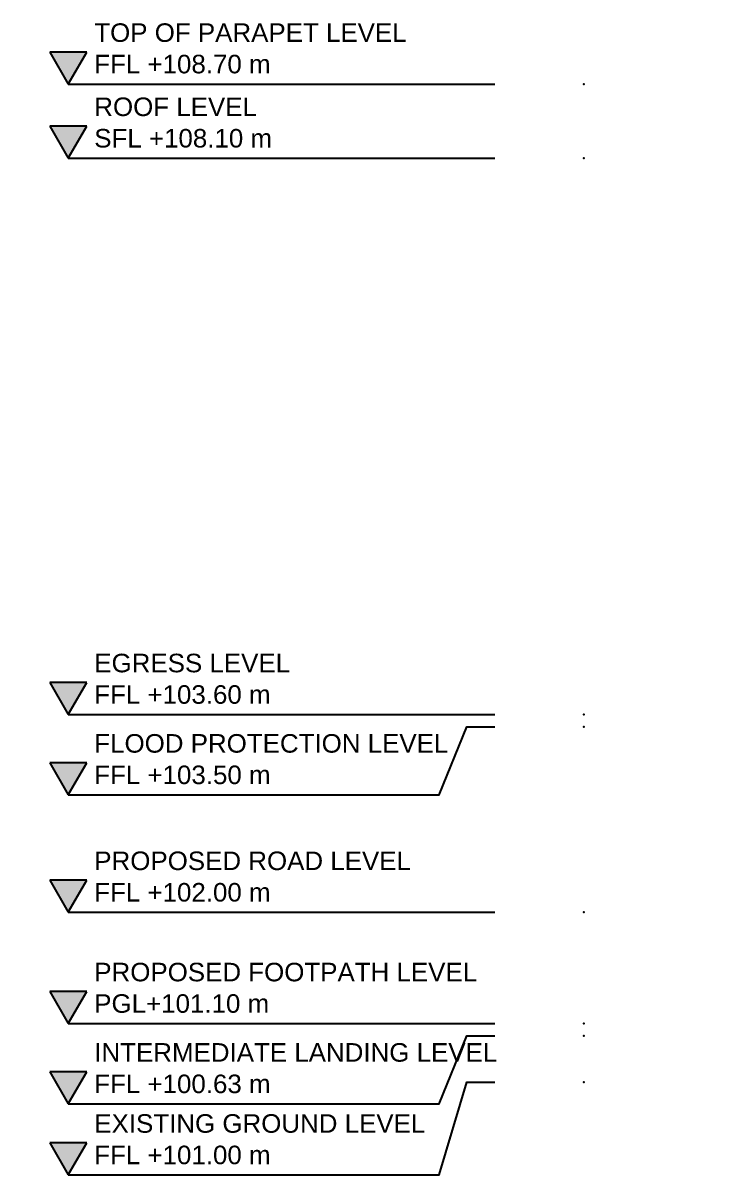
# Model space of a CAD drawing. Header units: millimetres. Extents: x -25371 to 2282244, y -90657 to 147824.
# Drawn here: x 1982683 to 1988280, y -4698 to 4621 of the extents above; entities that cross this region are included whole.
import ezdxf
from ezdxf.xclip import XClip

# ---------------------------------------------------------------- set-up
doc = ezdxf.new("R2010")
doc.units = ezdxf.units.MM
doc.header["$XCLIPFRAME"] = 0
for name, color, linetype in [('000 - 0_SYM_DWG_GRIDLINE_MAIN_COLOR_251', 7, 'Continuous'), ('000 - 0_SYM_DWG_LEVEL_MAIN_COLOR_2', 7, 'Continuous'), ('000 - 0_SYM_DWG_LEVEL_TEXT', 7, 'Continuous'), ('000 - EXISTING_PRECAST_HATCH_', 7, 'Continuous')]:
    doc.layers.add(name, color=color, linetype=linetype)
for name, color, linetype, lineweight in [('A-DETL', 7, 'Continuous', 70), ('A-DETL-GENF', 7, 'Continuous', 35), ('A-DETL-THIN', 7, 'Continuous', 25), ('A-FLOR-FNSH', 7, 'Continuous', 70), ('A-FLOR-PATT', 7, 'Continuous', 70), ('A-WALL-PATT', 7, 'Continuous', 50), ('WALL-E', 7, 'Continuous', 50)]:
    doc.layers.add(name, color=color, linetype=linetype, lineweight=lineweight)
doc.styles.add('Arial_1', font='arial.ttf', dxfattribs={"height": 400})

# ---------------------------------------------------------------- blocks, each defined once
blk = doc.blocks.new('C-1-VS01-AR-2563-01 -C_20260615-163154_ELEVATION_5_EX')
at = {"layer": '000 - EXISTING_PRECAST_HATCH_'}
h = blk.add_hatch(dxfattribs=at)
h.set_pattern_fill('ANSI31')
h.set_pattern_definition([(45, (0, 0), (-89.80256, 89.80256), [])])
h.paths.add_polyline_path([(-18756.5, 105750), (-18756.5, 103600), (-14656.4, 103600), (-14656.4, 108700), (-25156.3, 108700), (-25156.3, 103600), (-20056.5, 103600), (-20056.5, 105750)])
h = blk.add_hatch(dxfattribs=at)
h.set_pattern_fill('AR-CONC', scale=0.05)
h.set_pattern_definition([(50, (0, 0), (364.3693, -31.8782), [38.1, -419.1]), (355, (0, 0), (-70.4868, 382.1137), [30.48, -335.2812]), (100.45144, (30.36, -2.66), (293.8825, 350.2355), [32.38, -356.1805]), (46.1842, (4e-15, 101.6), (542.158, -84.0847), [57.15, -628.65]), (96.63556, (45.2, 94.6), (474.8083, 494.8522), [48.57, -534.2712]), (351.18415, (4e-15, 101.6), (474.8083, 494.8522), [45.72, -502.9195]), (21, (50.8, 76.2), (303.2288, -204.5304), [38.1, -419.1]), (326, (50.8, 76.2), (123.604, 368.3759), [30.48, -335.28]), (71.45144, (76.07, 59.16), (426.8328, 163.8455), [32.38, -356.1799]), (37.5, (0, 0), (6.1772, 169.11008), [0, -331.216, 0, -340.36, 0, -336.55]), (7.5, (0, 0), (133.63933, 200.36115), [0, -194.056, 0, -323.596, 0, -128.27]), (327.5, (-113.28, 4e-15), (271.18119, -11.45749), [0, -127, 0, -396.24, 0, -525.78]), (317.5, (-164.08, 6e-15), (296.25836, 50.853), [0, -165.1, 0, -263.144, 0, -373.38])])
h.paths.add_polyline_path([(-18756.5, 105750), (-18756.5, 103600), (-14656.4, 103600), (-14656.4, 108700), (-25156.3, 108700), (-25156.3, 103600), (-20056.5, 103600), (-20056.5, 105750)])
at = {"layer": 'A-DETL-GENF', "lineweight": 9}
h = blk.add_hatch(dxfattribs=at)
h.set_pattern_fill('FP_19', style=0, pattern_type=2)
h.set_pattern_definition([(45, (-88633.94, 0), (0, 449.0128), [317.5, -317.5]), (45, (-88718.13, 84.2), (0, 449.0128), [317.5, -317.5]), (45, (-88802.32, 168.38), (0, 449.0128), [317.5, -317.5]), (135, (-88802.32, 224.5), (-449.0128, 3e-14), [317.5, -317.5]), (135, (-88718.13, 308.7), (-449.0128, 3e-14), [317.5, -317.5]), (135, (-88633.94, 392.9), (-449.0128, 3e-14), [317.5, -317.5])])
h.paths.add_polyline_path([(-13075.6, 100449.8), (13005.2, 100449.8), (13005.2, 100926.2), (10104.7, 101349), (5521.5, 101750), (3920.8, 101750), (3920.8, 101400), (3220.8, 101400), (3220.8, 101750), (-10467.4, 101750), (-19967.4, 100800), (-32107.6, 100800), (-32107.6, 100449.8), (-13251.8, 100449.8)])
at = {"layer": 'A-FLOR-PATT', "lineweight": 9}
h = blk.add_hatch(dxfattribs=at)
h.set_pattern_fill('FP_7', angle=45, style=0, pattern_type=2)
h.set_pattern_definition([(230.556, (-15596.36, 101500), (54.0572, -44.4727), []), (320.556, (-15596.36, 101500), (44.4727, 54.0572), [])])
h.paths.add_polyline_path([(-20736.4, 100800), (-20222.4, 100800), (-10456.4, 101750), (-10456.4, 102000), (-20736.4, 101000), (-20736.4, 100831.5)])
at = {"layer": 'A-WALL-PATT', "lineweight": 9}
h = blk.add_hatch(dxfattribs=at)
h.set_pattern_fill('FP_9', style=0, pattern_type=2)
h.set_pattern_definition([(0, (-88633.94, 0), (812.8, 203.2), [33.528, -576.072, 33.528, -576.072, -3251.2]), (0, (-88633.94, 0), (812.8, 203.2), [-1219.2, 33.528, -1185.672, 33.528, -576.072, -1422.4]), (0, (-88633.94, 0), (812.8, 203.2), [-3048, 33.528, -372.872, 33.528, -982.472]), (120, (-88329.14, 101.6), (-582.37636, 602.30545), [33.528, -576.072, 33.528, -3827.272]), (120, (-88329.14, 101.6), (-582.37636, 602.30545), [-643.128, -576.072, 33.528, -1185.672, -2032]), (120, (-88329.14, 101.6), (-582.37636, 602.30545), [-2438.4, 33.528, -576.072, 33.528, -1388.872]), (120, (-88329.14, 101.6), (-582.37636, 602.30545), [-3081.528, -372.872, 33.528, -982.472]), (240, (-88227.54, 508), (-230.42364, -805.50545), [33.528, -576.072, 33.528, -576.072, -3251.2]), (240, (-88227.54, 508), (-230.42364, -805.50545), [-1219.2, 33.528, -1185.672, 33.528, -576.072, -1422.4]), (240, (-88227.54, 508), (-230.42364, -805.50545), [-3048, 33.528, -372.872, 33.528, -982.472])])
h.paths.add_polyline_path([(-20736.5, 101100), (-20727.4, 101100), (-20727.4, 101151.2), (-18502.3, 101356.9), (-18503.5, 103570), (-20836.4, 103570), (-20836.4, 101102), (-20736.5, 101102)])
h.paths.add_polyline_path([(-17128.4, 101100), (-16967.4, 101100), (-15542.7, 101242.8), (-16781.8, 101131.2)])
h.paths.add_polyline_path([(-18404.7, 101366), (-13131.4, 101853.6), (-13130.5, 102073.8), (-13128, 102091.5), (-13118.6, 102115.2), (-13112.2, 102125.1), (-13095.1, 102143.4), (-13090.8, 102146.6), (-13075.6, 102155.9), (-13053.1, 102164.1), (-13024.8, 102166.7), (-12851.2, 102167.6), (-12831.8, 102170.8), (-12801.3, 102184.5), (-11448.6, 102988.6), (-11426.3, 102997.2), (-11401.5, 103000), (-11224.2, 102999.1), (-11206.5, 102996.7), (-11182.8, 102987.2), (-11172.9, 102980.9), (-11154.6, 102963.8), (-11151.4, 102959.4), (-11142.3, 102944.5), (-11133.9, 102921.7), (-11131.4, 102893.4), (-11131.4, 102100), (-10406.4, 102100), (-10406.4, 103570), (-18404.2, 103570), (-18404.6, 101404.1)])
h.paths.add_polyline_path([(-13081.4, 101858.2), (-12702.7, 101893.2), (-12456, 102040.1), (-12456.4, 102331.7), (-12788.5, 102134.9), (-12820.4, 102122.1), (-12858.9, 102116.7), (-13031.4, 102116.7), (-13046.7, 102113.9), (-13059.8, 102107.6), (-13070.8, 102096.6), (-13075.6, 102089.7), (-13080.2, 102078.1), (-13081.4, 102066.7), (-13081.4, 101881.3)])
h.paths.add_polyline_path([(-12587, 101903.9), (-12456, 101916), (-12456.4, 101981.7), (-12546.9, 101927.8)])
h.paths.add_polyline_path([(-12406.7, 101920.6), (-11856.2, 101971.5), (-11856.4, 102338.8), (-12406.7, 102011.2), (-12406.7, 101976.8)])
h.paths.add_polyline_path([(-11806.5, 101976.1), (-11431.4, 102010.8), (-11431.4, 102100), (-11181.4, 102100), (-11181.4, 102600), (-11418.5, 102599.5), (-11806.7, 102368.4), (-11806.5, 101976.8)])
h.paths.add_polyline_path([(-12406.8, 102069.4), (-11855.9, 102397.3), (-11856.4, 102688.8), (-12407, 102361.1), (-12406.8, 102072.2)])
h.paths.add_polyline_path([(-11806.8, 102426.5), (-11429.3, 102650), (-11181.4, 102650), (-11182.5, 102909.2), (-11184.1, 102915.4), (-11190.4, 102928.4), (-11201.4, 102939.5), (-11206.9, 102943.7), (-11219.9, 102948.9), (-11231.4, 102950), (-11410.1, 102949.3), (-11419.5, 102947.4), (-11435.8, 102939.2), (-11807, 102718.2), (-11806.8, 102454)])
h.paths.add_polyline_path([(-11182.9, 102912.6), (-11184.1, 102916.2), (-11183, 102912.9)])
h = blk.add_hatch(dxfattribs=at)
h.set_pattern_fill('FP_10', style=0, pattern_type=2)
h.set_pattern_definition([(0, (-9616.63, 99970), (0, 600), []), (90, (-9616.63, 99970), (-600, 4e-14), [])])
h.paths.add_polyline_path([(-20736.5, 101100), (-20727.4, 101100), (-20727.4, 101151.2), (-18502.3, 101356.9), (-18503.5, 103570), (-20836.4, 103570), (-20836.4, 101102), (-20736.5, 101102)])
h.paths.add_polyline_path([(-17128.4, 101100), (-16967.4, 101100), (-15542.7, 101242.8), (-16781.8, 101131.2)])
h.paths.add_polyline_path([(-18404.7, 101366), (-13131.4, 101853.6), (-13130.5, 102073.8), (-13128, 102091.5), (-13118.6, 102115.2), (-13112.2, 102125.1), (-13095.1, 102143.4), (-13090.8, 102146.6), (-13075.6, 102155.9), (-13053.1, 102164.1), (-13024.8, 102166.7), (-12851.2, 102167.6), (-12831.8, 102170.8), (-12801.3, 102184.5), (-11448.6, 102988.6), (-11426.3, 102997.2), (-11401.5, 103000), (-11224.2, 102999.1), (-11206.5, 102996.7), (-11182.8, 102987.2), (-11172.9, 102980.9), (-11154.6, 102963.8), (-11151.4, 102959.4), (-11142.3, 102944.5), (-11133.9, 102921.7), (-11131.4, 102893.4), (-11131.4, 102100), (-10406.4, 102100), (-10406.4, 103570), (-18404.2, 103570), (-18404.6, 101404.1)])
h.paths.add_polyline_path([(-13081.4, 101858.2), (-12702.7, 101893.2), (-12456, 102040.1), (-12456.4, 102331.7), (-12788.5, 102134.9), (-12820.4, 102122.1), (-12858.9, 102116.7), (-13031.4, 102116.7), (-13046.7, 102113.9), (-13059.8, 102107.6), (-13070.8, 102096.6), (-13075.6, 102089.7), (-13080.2, 102078.1), (-13081.4, 102066.7), (-13081.4, 101881.3)])
h.paths.add_polyline_path([(-12587, 101903.9), (-12456, 101916), (-12456.4, 101981.7), (-12546.9, 101927.8)])
h.paths.add_polyline_path([(-12406.7, 101920.6), (-11856.2, 101971.5), (-11856.4, 102338.8), (-12406.7, 102011.2), (-12406.7, 101976.8)])
h.paths.add_polyline_path([(-11806.5, 101976.1), (-11431.4, 102010.8), (-11431.4, 102100), (-11181.4, 102100), (-11181.4, 102600), (-11418.5, 102599.5), (-11806.7, 102368.4), (-11806.5, 101976.8)])
h.paths.add_polyline_path([(-12406.8, 102069.4), (-11855.9, 102397.3), (-11856.4, 102688.8), (-12407, 102361.1), (-12406.8, 102072.2)])
h.paths.add_polyline_path([(-11806.8, 102426.5), (-11429.3, 102650), (-11181.4, 102650), (-11182.5, 102909.2), (-11184.1, 102915.4), (-11190.4, 102928.4), (-11201.4, 102939.5), (-11206.9, 102943.7), (-11219.9, 102948.9), (-11231.4, 102950), (-11410.1, 102949.3), (-11419.5, 102947.4), (-11435.8, 102939.2), (-11807, 102718.2), (-11806.8, 102454)])
h.paths.add_polyline_path([(-11182.9, 102912.6), (-11184.1, 102916.2), (-11183, 102912.9)])
at = {"layer": 'A-DETL', "color": 7}
for p, q in [((-10406.4, 103570), (-18404.2, 103570)), ((-10466.8, 102100), (-20727.4, 101151.2))]:
    blk.add_line(p, q, dxfattribs=at)
at = {"layer": 'A-DETL-THIN', "color": 7}
blk.add_line((-10467.4, 101750), (-19967.4, 100800), dxfattribs=at)
at = {"layer": 'A-FLOR-FNSH', "color": 7, "lineweight": 25}
for p, q in [((-10456.4, 102000), (-20736.4, 101000)), ((-20222.4, 100800), (-10862.3, 101710.5))]:
    blk.add_line(p, q, dxfattribs=at)
at = {"layer": 'WALL-E', "color": 7}
blk.add_line((-18453.5, 101361.4), (-10466.8, 102100), dxfattribs=at)
blk = doc.blocks.new('*U2260')
at = {"layer": '000 - 0_SYM_DWG_LEVEL_MAIN_COLOR_2'}
blk.add_hatch(color=7, dxfattribs=at).paths.add_polyline_path([(-80.41, 5.18), (-83.4, 0), (-86.39, 5.18)])
at = {"color": 7}
blk.add_point((0, 0), dxfattribs=at)
at = {"layer": '000 - 0_SYM_DWG_GRIDLINE_MAIN_COLOR_251', "color": 7}
blk.add_lwpolyline([(-83.4, 0), (-23.4, 0), (-18.9, 0), (-14.4, 0)], dxfattribs=at)
at = {"layer": '000 - 0_SYM_DWG_LEVEL_MAIN_COLOR_2', "color": 7, "lineweight": 25}
for p, q in [((-80.41, 5.18), (-86.39, 5.18)), ((-86.39, 5.18), (-83.4, 0)), ((-83.4, 0), (-80.41, 5.18))]:
    blk.add_line(p, q, dxfattribs=at)
at = {"layer": '000 - 0_SYM_DWG_LEVEL_TEXT', "color": 7, "style": 'Arial_1'}
for tag, p in [('LV_NAME_1', (-79.18, 11.92)), ('LV_NAME_2', (-79.19, 6.83)), ('LV_NAME_3', (-79.2, 1.74))]:
    blk.add_attdef(tag, p, '', height=3, dxfattribs=at)
blk = doc.blocks.new('*U457')
at = {"layer": '000 - 0_SYM_DWG_LEVEL_MAIN_COLOR_2'}
blk.add_hatch(color=7, dxfattribs=at).paths.add_polyline_path([(-80.41, -5.82), (-83.4, -11), (-86.39, -5.82)])
at = {"color": 7}
blk.add_point((0, 0), dxfattribs=at)
at = {"layer": '000 - 0_SYM_DWG_GRIDLINE_MAIN_COLOR_251', "color": 7}
blk.add_lwpolyline([(-83.4, -11), (-23.4, -11), (-18.9, 0), (-14.4, 0)], dxfattribs=at)
at = {"layer": '000 - 0_SYM_DWG_LEVEL_MAIN_COLOR_2', "color": 7, "lineweight": 25}
for p, q in [((-80.41, -5.82), (-86.39, -5.82)), ((-86.39, -5.82), (-83.4, -11)), ((-83.4, -11), (-80.41, -5.82))]:
    blk.add_line(p, q, dxfattribs=at)
at = {"layer": '000 - 0_SYM_DWG_LEVEL_TEXT', "color": 7, "style": 'Arial_1'}
for tag, p in [('LV_NAME_1', (-79.18, 0.92)), ('LV_NAME_2', (-79.19, -4.17)), ('LV_NAME_3', (-79.2, -9.26))]:
    blk.add_attdef(tag, p, '', height=3, dxfattribs=at)
blk = doc.blocks.new('*U456')
at = {"layer": '000 - 0_SYM_DWG_LEVEL_MAIN_COLOR_2'}
blk.add_hatch(color=7, dxfattribs=at).paths.add_polyline_path([(-80.41, -5.82), (-83.4, -11), (-86.39, -5.82)])
at = {"color": 7}
blk.add_point((0, 0), dxfattribs=at)
at = {"layer": '000 - 0_SYM_DWG_GRIDLINE_MAIN_COLOR_251', "color": 7}
blk.add_lwpolyline([(-83.4, -11), (-23.4, -11), (-18.9, 0), (-14.4, 0)], dxfattribs=at)
at = {"layer": '000 - 0_SYM_DWG_LEVEL_MAIN_COLOR_2', "color": 7, "lineweight": 25}
for p, q in [((-80.41, -5.82), (-86.39, -5.82)), ((-86.39, -5.82), (-83.4, -11)), ((-83.4, -11), (-80.41, -5.82))]:
    blk.add_line(p, q, dxfattribs=at)
at = {"layer": '000 - 0_SYM_DWG_LEVEL_TEXT', "color": 7, "style": 'Arial_1'}
for tag, p in [('LV_NAME_1', (-79.18, 0.92)), ('LV_NAME_2', (-79.19, -4.17)), ('LV_NAME_3', (-79.2, -9.26))]:
    blk.add_attdef(tag, p, '', height=3, dxfattribs=at)
blk = doc.blocks.new('*U455')
at = {"layer": '000 - 0_SYM_DWG_LEVEL_MAIN_COLOR_2'}
blk.add_hatch(color=7, dxfattribs=at).paths.add_polyline_path([(-80.41, -9.82), (-83.4, -15), (-86.39, -9.82)])
at = {"color": 7}
blk.add_point((0, 0), dxfattribs=at)
at = {"layer": '000 - 0_SYM_DWG_GRIDLINE_MAIN_COLOR_251', "color": 7}
blk.add_lwpolyline([(-83.4, -15), (-23.4, -15), (-18.9, 0), (-14.4, 0)], dxfattribs=at)
at = {"layer": '000 - 0_SYM_DWG_LEVEL_MAIN_COLOR_2', "color": 7, "lineweight": 25}
for p, q in [((-80.41, -9.82), (-86.39, -9.82)), ((-86.39, -9.82), (-83.4, -15)), ((-83.4, -15), (-80.41, -9.82))]:
    blk.add_line(p, q, dxfattribs=at)
at = {"layer": '000 - 0_SYM_DWG_LEVEL_TEXT', "color": 7, "style": 'Arial_1'}
for tag, p in [('LV_NAME_1', (-79.18, -3.08)), ('LV_NAME_2', (-79.19, -8.17)), ('LV_NAME_3', (-79.2, -13.26))]:
    blk.add_attdef(tag, p, '', height=3, dxfattribs=at)
blk = doc.blocks.new('C-1-VS01_REV00_20260615-231813_ELEVATION_5_DIMS-1')
at = {"color": 7, "xscale": 50, "yscale": 50, "zscale": 50}
for name, p, values in [('*U2260', (-18275.7, 108700), {'LV_NAME_2': 'TOP OF PARAPET LEVEL', 'LV_NAME_3': 'FFL +108.70 m'}), ('*U2260', (-18275.7, 108100), {'LV_NAME_2': 'ROOF LEVEL', 'LV_NAME_3': 'SFL +108.10 m'}), ('*U2260', (-18275.7, 103600), {'LV_NAME_2': 'EGRESS LEVEL', 'LV_NAME_3': 'FFL +103.60 m'}), ('*U457', (-18275.7, 103500), {'LV_NAME_2': 'FLOOD PROTECTION LEVEL', 'LV_NAME_3': 'FFL +103.50 m'}), ('*U2260', (-18275.7, 102000), {'LV_NAME_2': 'PROPOSED ROAD LEVEL', 'LV_NAME_3': 'FFL +102.00 m'}), ('*U2260', (-18275.7, 101100), {'LV_NAME_2': 'PROPOSED FOOTPATH LEVEL', 'LV_NAME_3': 'PGL+101.10 m'}), ('*U456', (-18275.7, 101000), {'LV_NAME_2': 'INTERMEDIATE LANDING LEVEL', 'LV_NAME_3': 'FFL +100.63 m'}), ('*U455', (-18275.7, 100625), {'LV_NAME_2': 'EXISTING GROUND LEVEL', 'LV_NAME_3': 'FFL +101.00 m'})]:
    blk.add_blockref(name, p, dxfattribs=at).add_auto_attribs(values)

msp = doc.modelspace()

# ---------------------------------------------------------------- block references
at = {"color": 7}
ref = msp.add_blockref('C-1-VS01-AR-2563-01 -C_20260615-163154_ELEVATION_5_EX', (2005494.348, -104572.744), dxfattribs=at)
XClip(ref).set_block_clipping_path([(-15062.045118507, 95079.2292497061), (12597.8195706429, 115145.365818867)])

# ---------------------------------------------------------------- next in the draw order: block references
msp.add_blockref('C-1-VS01_REV00_20260615-231813_ELEVATION_5_DIMS-1', (2005494.348, -104572.744), dxfattribs=at)

doc.saveas('drawing.dxf')
